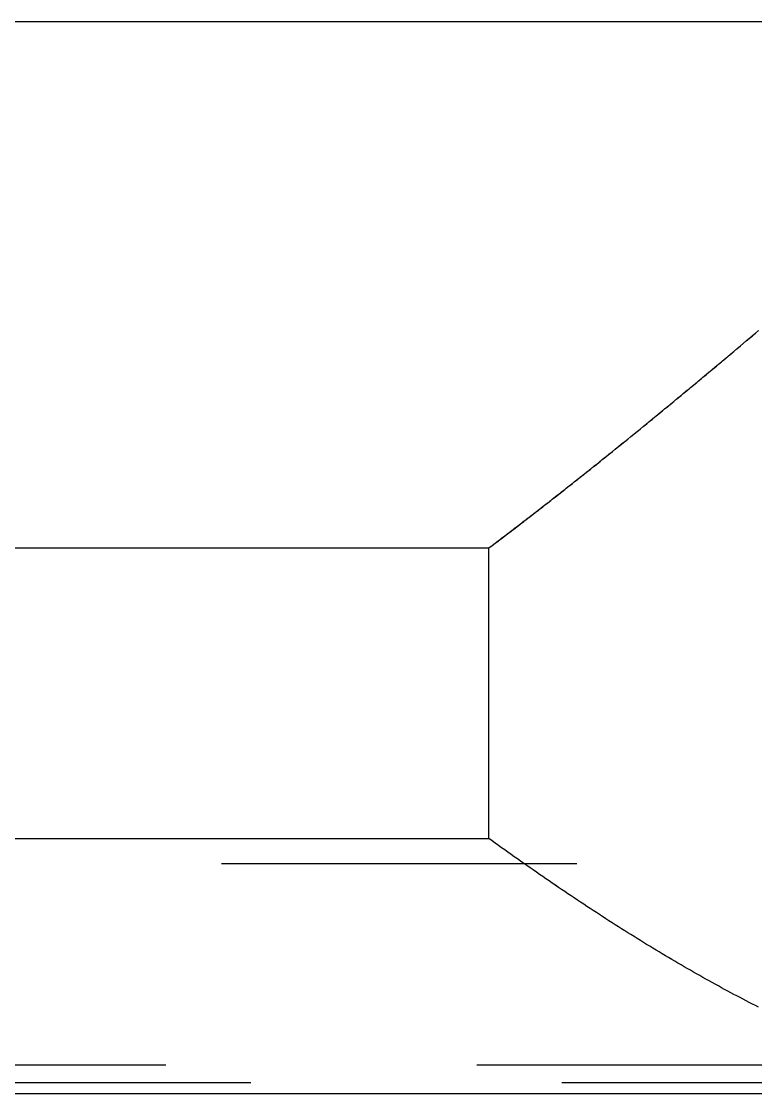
# Model space of a CAD drawing. Extents: x -11 to 23.5, y -3.8 to 3.8.
# Drawn here: x 12.375 to 13.201, y -1.884 to -0.677 of the extents above; entities that cross this region are included whole.
import ezdxf

# ---------------------------------------------------------------- set-up
doc = ezdxf.new("R2010")
doc.units = 0
doc.linetypes.add('PHL_CENTER', pattern=[0.75, 0.4, -0.35])
doc.linetypes.add('PHL_THICK', pattern=[0])
doc.layers.add('PROJECTION', color=7, linetype='CONTINUOUS')

msp = doc.modelspace()

# ---------------------------------------------------------------- linework, layer by layer
at = {"layer": 'PROJECTION', "color": 3, "linetype": 'PHL_CENTER'}
for p, q in [((0.982837, -0.677241), (13.619163, -0.677241)), ((13.201014, -1.028163), (13.204473, -1.02524)), ((13.187152, -1.039856), (13.190621, -1.036933)), ((13.190621, -1.036933), (13.194088, -1.034009)), ((13.194088, -1.034009), (13.197553, -1.031086)), ((13.197553, -1.031086), (13.201014, -1.028163)), ((13.173249, -1.051546), (13.176729, -1.048624)), ((13.176729, -1.048624), (13.180205, -1.045702)), ((13.180205, -1.045702), (13.183681, -1.042779)), ((13.183681, -1.042779), (13.187152, -1.039856)), ((13.159309, -1.063229), (13.162798, -1.06031)), ((13.162798, -1.06031), (13.166284, -1.057389)), ((13.166284, -1.057389), (13.169768, -1.054468)), ((13.169768, -1.054468), (13.173249, -1.051546)), ((13.145333, -1.074901), (13.14883, -1.071985)), ((13.14883, -1.071985), (13.152326, -1.069067)), ((13.152326, -1.069067), (13.155818, -1.066149)), ((13.155818, -1.066149), (13.159309, -1.063229)), ((13.131324, -1.086557), (13.134829, -1.083645)), ((13.134829, -1.083645), (13.138332, -1.080732)), ((13.138332, -1.080732), (13.141833, -1.077817)), ((13.141833, -1.077817), (13.145333, -1.074901)), ((13.113769, -1.101098), (13.117283, -1.098193)), ((13.117283, -1.098193), (13.120796, -1.095286)), ((13.120796, -1.095286), (13.124307, -1.092378)), ((13.124307, -1.092378), (13.127816, -1.089468)), ((13.127816, -1.089468), (13.131324, -1.086557)), ((13.099692, -1.112701), (13.103213, -1.109803)), ((13.103213, -1.109803), (13.106733, -1.106903)), ((13.106733, -1.106903), (13.110251, -1.104001)), ((13.110251, -1.104001), (13.113769, -1.101098)), ((13.08559, -1.124273), (13.089118, -1.121383)), ((13.089118, -1.121383), (13.092645, -1.118491)), ((13.092645, -1.118491), (13.096169, -1.115597)), ((13.096169, -1.115597), (13.099692, -1.112701)), ((13.071465, -1.135809), (13.074999, -1.132929)), ((13.074999, -1.132929), (13.078531, -1.130046)), ((13.078531, -1.130046), (13.082062, -1.127161)), ((13.082062, -1.127161), (13.08559, -1.124273)), ((13.05732, -1.147306), (13.060858, -1.144436)), ((13.060858, -1.144436), (13.064395, -1.141563)), ((13.064395, -1.141563), (13.067931, -1.138688)), ((13.067931, -1.138688), (13.071465, -1.135809)), ((13.043156, -1.158758), (13.046699, -1.155899)), ((13.046699, -1.155899), (13.05024, -1.153038)), ((13.05024, -1.153038), (13.053781, -1.150173)), ((13.053781, -1.150173), (13.05732, -1.147306)), ((13.025428, -1.173003), (13.028975, -1.170161)), ((13.028975, -1.170161), (13.032521, -1.167315)), ((13.032521, -1.167315), (13.036067, -1.164466)), ((13.036067, -1.164466), (13.039612, -1.161613)), ((13.039612, -1.161613), (13.043156, -1.158758)), ((13.01123, -1.184338), (13.01478, -1.18151)), ((13.01478, -1.18151), (13.018331, -1.178678)), ((13.018331, -1.178678), (13.021879, -1.175842)), ((13.021879, -1.175842), (13.025428, -1.173003)), ((12.997022, -1.195613), (13.000574, -1.1928)), ((13.000574, -1.1928), (13.004127, -1.189983)), ((13.004127, -1.189983), (13.007679, -1.187163)), ((13.007679, -1.187163), (13.01123, -1.184338)), ((12.97925, -1.209617), (12.982805, -1.206825)), ((12.982805, -1.206825), (12.98636, -1.204028)), ((12.98636, -1.204028), (12.989914, -1.201227)), ((12.989914, -1.201227), (12.993468, -1.198422)), ((12.993468, -1.198422), (12.997022, -1.195613)), ((12.965025, -1.220741), (12.968582, -1.217967)), ((12.968582, -1.217967), (12.972138, -1.215188)), ((12.972138, -1.215188), (12.975694, -1.212405)), ((12.975694, -1.212405), (12.97925, -1.209617)), ((12.950798, -1.231792), (12.954355, -1.229036)), ((12.954355, -1.229036), (12.957912, -1.226276)), ((12.957912, -1.226276), (12.961469, -1.223511)), ((12.961469, -1.223511), (12.965025, -1.220741)), ((12.933013, -1.245493), (12.93657, -1.242763)), ((12.93657, -1.242763), (12.940127, -1.240028)), ((12.940127, -1.240028), (12.943684, -1.237288)), ((12.943684, -1.237288), (12.947241, -1.234542)), ((12.947241, -1.234542), (12.950798, -1.231792)), ((12.918788, -1.256359), (12.922343, -1.253651)), ((12.922343, -1.253651), (12.9259, -1.250937)), ((12.9259, -1.250937), (12.929457, -1.248218)), ((12.929457, -1.248218), (12.933013, -1.245493)), ((12.901, -1.269826), (12.904566, -1.267137)), ((12.904566, -1.267137), (12.908121, -1.264451)), ((12.908121, -1.264451), (12.911676, -1.261759)), ((12.911676, -1.261759), (12.915232, -1.259062)), ((12.915232, -1.259062), (12.918788, -1.256359)), ((1.701, -1.269826), (12.901, -1.269826)), ((12.901, -1.343135), (12.901, -1.269826)), ((12.901, -1.435063), (12.901, -1.343135)), ((12.901, -1.534864), (12.901, -1.435063)), ((12.901, -1.597096), (12.901, -1.534864)), ((1.701, -1.597096), (12.901, -1.597096)), ((12.904565, -1.599674), (12.901, -1.597096)), ((12.90812, -1.60224), (12.904565, -1.599674)), ((12.911675, -1.604799), (12.90812, -1.60224)), ((12.915232, -1.60735), (12.911675, -1.604799)), ((12.918788, -1.609895), (12.915232, -1.60735)), ((12.922344, -1.612433), (12.918788, -1.609895)), ((12.9259, -1.614964), (12.922344, -1.612433)), ((12.929458, -1.617488), (12.9259, -1.614964)), ((6.6, -1.625), (13.801, -1.625)), ((12.933015, -1.620005), (12.929458, -1.617488)), ((12.936571, -1.622514), (12.933015, -1.620005)), ((12.940128, -1.625017), (12.936571, -1.622514)), ((12.943686, -1.627512), (12.940128, -1.625017)), ((12.947243, -1.629999), (12.943686, -1.627512)), ((12.9508, -1.632479), (12.947243, -1.629999)), ((12.954357, -1.634951), (12.9508, -1.632479)), ((12.957913, -1.637416), (12.954357, -1.634951)), ((12.961471, -1.639873), (12.957913, -1.637416)), ((12.965027, -1.642322), (12.961471, -1.639873)), ((12.968583, -1.644764), (12.965027, -1.642322)), ((12.972139, -1.647197), (12.968583, -1.644764)), ((12.975695, -1.649623), (12.972139, -1.647197)), ((12.97925, -1.65204), (12.975695, -1.649623)), ((12.982805, -1.654449), (12.97925, -1.65204)), ((12.98636, -1.65685), (12.982805, -1.654449)), ((12.989914, -1.659243), (12.98636, -1.65685)), ((12.993467, -1.661628), (12.989914, -1.659243)), ((12.997021, -1.664004), (12.993467, -1.661628)), ((13.000573, -1.666372), (12.997021, -1.664004)), ((13.004125, -1.668731), (13.000573, -1.666372)), ((13.007676, -1.671082), (13.004125, -1.668731)), ((13.011227, -1.673423), (13.007676, -1.671082)), ((13.014776, -1.675757), (13.011227, -1.673423)), ((13.018325, -1.678081), (13.014776, -1.675757)), ((13.021873, -1.680396), (13.018325, -1.678081)), ((13.025421, -1.682703), (13.021873, -1.680396)), ((13.028968, -1.685), (13.025421, -1.682703)), ((13.032513, -1.687289), (13.028968, -1.685)), ((13.036057, -1.689568), (13.032513, -1.687289)), ((13.039601, -1.691838), (13.036057, -1.689568)), ((13.043144, -1.694099), (13.039601, -1.691838)), ((13.046685, -1.69635), (13.043144, -1.694099)), ((13.050226, -1.698592), (13.046685, -1.69635)), ((13.053765, -1.700824), (13.050226, -1.698592)), ((13.057303, -1.703047), (13.053765, -1.700824)), ((13.060841, -1.705261), (13.057303, -1.703047)), ((13.064377, -1.707464), (13.060841, -1.705261)), ((13.067911, -1.709658), (13.064377, -1.707464)), ((13.071444, -1.711842), (13.067911, -1.709658)), ((13.074976, -1.714016), (13.071444, -1.711842)), ((13.078506, -1.71618), (13.074976, -1.714016)), ((13.082035, -1.718334), (13.078506, -1.71618)), ((13.085563, -1.720477), (13.082035, -1.718334)), ((13.089088, -1.722611), (13.085563, -1.720477)), ((13.092613, -1.724735), (13.089088, -1.722611)), ((13.096136, -1.726848), (13.092613, -1.724735)), ((13.099657, -1.72895), (13.096136, -1.726848)), ((13.103176, -1.731042), (13.099657, -1.72895)), ((13.106694, -1.733124), (13.103176, -1.731042)), ((13.11021, -1.735195), (13.106694, -1.733124)), ((13.113725, -1.737255), (13.11021, -1.735195)), ((13.117237, -1.739305), (13.113725, -1.737255)), ((13.120748, -1.741344), (13.117237, -1.739305)), ((13.124256, -1.743372), (13.120748, -1.741344)), ((13.127764, -1.745389), (13.124256, -1.743372)), ((13.131269, -1.747395), (13.127764, -1.745389)), ((13.134774, -1.749391), (13.131269, -1.747395)), ((13.138277, -1.751376), (13.134774, -1.749391)), ((13.141779, -1.75335), (13.138277, -1.751376)), ((13.145278, -1.755313), (13.141779, -1.75335)), ((13.148777, -1.757265), (13.145278, -1.755313)), ((13.152273, -1.759206), (13.148777, -1.757265)), ((13.155768, -1.761136), (13.152273, -1.759206)), ((13.159262, -1.763054), (13.155768, -1.761136)), ((13.162753, -1.764961), (13.159262, -1.763054)), ((13.166244, -1.766856), (13.162753, -1.764961)), ((13.169731, -1.76874), (13.166244, -1.766856)), ((13.173217, -1.770612), (13.169731, -1.76874)), ((13.176701, -1.772472), (13.173217, -1.770612)), ((13.180183, -1.77432), (13.176701, -1.772472)), ((13.183662, -1.776157), (13.180183, -1.77432)), ((13.18714, -1.777981), (13.183662, -1.776157)), ((13.190617, -1.779793), (13.18714, -1.777981)), ((13.19409, -1.781593), (13.190617, -1.779793)), ((13.19756, -1.783381), (13.19409, -1.781593)), ((13.20103, -1.785156), (13.19756, -1.783381)), ((13.204495, -1.786919), (13.20103, -1.785156)), ((0.887148, -1.85165), (13.714852, -1.85165)), ((0.982837, -1.87165), (13.619163, -1.87165)), ((1.070632, -1.88415), (13.531368, -1.88415))]:
    msp.add_line(p, q, dxfattribs=at)
at = {"layer": 'PROJECTION', "color": 7, "linetype": 'PHL_THICK'}
for p, q in [((0.982837, -0.677241), (13.619163, -0.677241)), ((13.187646, -1.039438), (13.191037, -1.03658)), ((13.191037, -1.03658), (13.194426, -1.033723)), ((13.194426, -1.033723), (13.197812, -1.030865)), ((13.197812, -1.030865), (13.201196, -1.028008)), ((13.174056, -1.050866), (13.177457, -1.048009)), ((13.177457, -1.048009), (13.180856, -1.045152)), ((13.180856, -1.045152), (13.184252, -1.042295)), ((13.184252, -1.042295), (13.187646, -1.039438)), ((13.16043, -1.062287), (13.16384, -1.059433)), ((13.16384, -1.059433), (13.167248, -1.056577)), ((13.167248, -1.056577), (13.170653, -1.053722)), ((13.170653, -1.053722), (13.174056, -1.050866)), ((13.14335, -1.076548), (13.14677, -1.073698)), ((13.14677, -1.073698), (13.150188, -1.070846)), ((13.150188, -1.070846), (13.153605, -1.067994)), ((13.153605, -1.067994), (13.157019, -1.065141)), ((13.157019, -1.065141), (13.16043, -1.062287)), ((13.129649, -1.08794), (13.133078, -1.085094)), ((13.133078, -1.085094), (13.136503, -1.082247)), ((13.136503, -1.082247), (13.139928, -1.079398)), ((13.139928, -1.079398), (13.14335, -1.076548)), ((13.115919, -1.099312), (13.119354, -1.096471)), ((13.119354, -1.096471), (13.122787, -1.093629)), ((13.122787, -1.093629), (13.12622, -1.090785)), ((13.12622, -1.090785), (13.129649, -1.08794)), ((13.102162, -1.110659), (13.105604, -1.107824)), ((13.105604, -1.107824), (13.109044, -1.104988)), ((13.109044, -1.104988), (13.112483, -1.102151)), ((13.112483, -1.102151), (13.115919, -1.099312)), ((13.084931, -1.124802), (13.088381, -1.121977)), ((13.088381, -1.121977), (13.091828, -1.11915)), ((13.091828, -1.11915), (13.095275, -1.116322)), ((13.095275, -1.116322), (13.09872, -1.113491)), ((13.09872, -1.113491), (13.102162, -1.110659)), ((13.071121, -1.136078), (13.074576, -1.133262)), ((13.074576, -1.133262), (13.07803, -1.130444)), ((13.07803, -1.130444), (13.081481, -1.127624)), ((13.081481, -1.127624), (13.084931, -1.124802)), ((13.057292, -1.147316), (13.060751, -1.144511)), ((13.060751, -1.144511), (13.064209, -1.141702)), ((13.064209, -1.141702), (13.067666, -1.138891)), ((13.067666, -1.138891), (13.071121, -1.136078)), ((13.03998, -1.161304), (13.043444, -1.158512)), ((13.043444, -1.158512), (13.046907, -1.155717)), ((13.046907, -1.155717), (13.05037, -1.15292)), ((13.05037, -1.15292), (13.053831, -1.150119)), ((13.053831, -1.150119), (13.057292, -1.147316)), ((13.026114, -1.172441), (13.029581, -1.169661)), ((13.029581, -1.169661), (13.033048, -1.166879)), ((13.033048, -1.166879), (13.036514, -1.164093)), ((13.036514, -1.164093), (13.03998, -1.161304)), ((13.012234, -1.183525), (13.015705, -1.180759)), ((13.015705, -1.180759), (13.019175, -1.17799)), ((13.019175, -1.17799), (13.022644, -1.175217)), ((13.022644, -1.175217), (13.026114, -1.172441)), ((12.99487, -1.197302), (12.998344, -1.194554)), ((12.998344, -1.194554), (13.001818, -1.191802)), ((13.001818, -1.191802), (13.00529, -1.189047)), ((13.00529, -1.189047), (13.008762, -1.186288)), ((13.008762, -1.186288), (13.012234, -1.183525)), ((12.980971, -1.208254), (12.984447, -1.205521)), ((12.984447, -1.205521), (12.987922, -1.202785)), ((12.987922, -1.202785), (12.991396, -1.200045)), ((12.991396, -1.200045), (12.99487, -1.197302)), ((12.967066, -1.21914), (12.970543, -1.216424)), ((12.970543, -1.216424), (12.974019, -1.213705)), ((12.974019, -1.213705), (12.977495, -1.210981)), ((12.977495, -1.210981), (12.980971, -1.208254)), ((12.94968, -1.232648), (12.953157, -1.229956)), ((12.953157, -1.229956), (12.956635, -1.227258)), ((12.956635, -1.227258), (12.960113, -1.224557)), ((12.960113, -1.224557), (12.963589, -1.22185)), ((12.963589, -1.22185), (12.967066, -1.21914)), ((12.935772, -1.24337), (12.939249, -1.240697)), ((12.939249, -1.240697), (12.942726, -1.238019)), ((12.942726, -1.238019), (12.946203, -1.235336)), ((12.946203, -1.235336), (12.94968, -1.232648)), ((12.918388, -1.256661), (12.921865, -1.254013)), ((12.921865, -1.254013), (12.925341, -1.25136)), ((12.925341, -1.25136), (12.928818, -1.248702)), ((12.928818, -1.248702), (12.932295, -1.246039)), ((12.932295, -1.246039), (12.935772, -1.24337)), ((12.901, -1.269826), (12.904486, -1.267198)), ((12.904486, -1.267198), (12.907962, -1.264572)), ((12.907962, -1.264572), (12.911437, -1.26194)), ((12.911437, -1.26194), (12.914912, -1.259303)), ((12.914912, -1.259303), (12.918388, -1.256661)), ((1.701, -1.269826), (12.901, -1.269826)), ((12.901, -1.334056), (12.901, -1.269826)), ((12.901, -1.435063), (12.901, -1.334056)), ((12.901, -1.525991), (12.901, -1.435063)), ((12.901, -1.597096), (12.901, -1.525991)), ((1.701, -1.597096), (12.901, -1.597096)), ((12.904564, -1.599675), (12.901, -1.597096)), ((12.908119, -1.60224), (12.904564, -1.599675)), ((12.911674, -1.604797), (12.908119, -1.60224)), ((12.915231, -1.607348), (12.911674, -1.604797)), ((12.918786, -1.609892), (12.915231, -1.607348)), ((12.922342, -1.612429), (12.918786, -1.609892)), ((12.925899, -1.61496), (12.922342, -1.612429)), ((12.929456, -1.617483), (12.925899, -1.61496)), ((12.933012, -1.619999), (12.929456, -1.617483)), ((12.936569, -1.622508), (12.933012, -1.619999)), ((12.940125, -1.625009), (12.936569, -1.622508)), ((12.943683, -1.627504), (12.940125, -1.625009)), ((12.94724, -1.629991), (12.943683, -1.627504)), ((12.950796, -1.63247), (12.94724, -1.629991)), ((12.954353, -1.634942), (12.950796, -1.63247)), ((12.95791, -1.637406), (12.954353, -1.634942)), ((12.961466, -1.639863), (12.95791, -1.637406)), ((12.965022, -1.642312), (12.961466, -1.639863)), ((12.968578, -1.644753), (12.965022, -1.642312)), ((12.972134, -1.647186), (12.968578, -1.644753)), ((12.975689, -1.649612), (12.972134, -1.647186)), ((12.979244, -1.652029), (12.975689, -1.649612)), ((12.9828, -1.654438), (12.979244, -1.652029)), ((12.986353, -1.656839), (12.9828, -1.654438)), ((12.989907, -1.659232), (12.986353, -1.656839)), ((12.993461, -1.661616), (12.989907, -1.659232)), ((12.997013, -1.663992), (12.993461, -1.661616)), ((13.000566, -1.66636), (12.997013, -1.663992)), ((13.004117, -1.668719), (13.000566, -1.66636)), ((13.007668, -1.67107), (13.004117, -1.668719)), ((13.011218, -1.673412), (13.007668, -1.67107)), ((13.014768, -1.675745), (13.011218, -1.673412)), ((13.018316, -1.678069), (13.014768, -1.675745)), ((13.021865, -1.680385), (13.018316, -1.678069)), ((13.025412, -1.682691), (13.021865, -1.680385)), ((13.028958, -1.684989), (13.025412, -1.682691)), ((13.032503, -1.687278), (13.028958, -1.684989)), ((13.036048, -1.689557), (13.032503, -1.687278)), ((13.039592, -1.691827), (13.036048, -1.689557)), ((13.043134, -1.694088), (13.039592, -1.691827)), ((13.046676, -1.696339), (13.043134, -1.694088)), ((13.050216, -1.698582), (13.046676, -1.696339)), ((13.053755, -1.700814), (13.050216, -1.698582)), ((13.057293, -1.703037), (13.053755, -1.700814)), ((13.06083, -1.705251), (13.057293, -1.703037)), ((13.064365, -1.707454), (13.06083, -1.705251)), ((13.0679, -1.709648), (13.064365, -1.707454)), ((13.071432, -1.711833), (13.0679, -1.709648)), ((13.074965, -1.714007), (13.071432, -1.711833)), ((13.078494, -1.716171), (13.074965, -1.714007)), ((13.082024, -1.718325), (13.078494, -1.716171)), ((13.08555, -1.720469), (13.082024, -1.718325)), ((13.089077, -1.722603), (13.08555, -1.720469)), ((13.092601, -1.724726), (13.089077, -1.722603)), ((13.096124, -1.72684), (13.092601, -1.724726)), ((13.099645, -1.728943), (13.096124, -1.72684)), ((13.103165, -1.731035), (13.099645, -1.728943)), ((13.106683, -1.733117), (13.103165, -1.731035)), ((13.110198, -1.735188), (13.106683, -1.733117)), ((13.113713, -1.737248), (13.110198, -1.735188)), ((13.117226, -1.739298), (13.113713, -1.737248)), ((13.120736, -1.741337), (13.117226, -1.739298)), ((13.124245, -1.743365), (13.120736, -1.741337)), ((13.127752, -1.745382), (13.124245, -1.743365)), ((13.131258, -1.747389), (13.127752, -1.745382)), ((13.134763, -1.749385), (13.131258, -1.747389)), ((13.138266, -1.75137), (13.134763, -1.749385)), ((13.141768, -1.753344), (13.138266, -1.75137)), ((13.145267, -1.755307), (13.141768, -1.753344)), ((13.148766, -1.757259), (13.145267, -1.755307)), ((13.152263, -1.7592), (13.148766, -1.757259)), ((13.155758, -1.76113), (13.152263, -1.7592)), ((13.159251, -1.763048), (13.155758, -1.76113)), ((13.162743, -1.764955), (13.159251, -1.763048)), ((13.166233, -1.76685), (13.162743, -1.764955)), ((13.169721, -1.768734), (13.166233, -1.76685)), ((13.173207, -1.770606), (13.169721, -1.768734)), ((13.176691, -1.772467), (13.173207, -1.770606)), ((13.180173, -1.774315), (13.176691, -1.772467)), ((13.183653, -1.776151), (13.180173, -1.774315)), ((13.187131, -1.777976), (13.183653, -1.776151)), ((13.190606, -1.779788), (13.187131, -1.777976)), ((13.194079, -1.781588), (13.190606, -1.779788)), ((13.197551, -1.783376), (13.194079, -1.781588)), ((13.20102, -1.785151), (13.197551, -1.783376)), ((13.204487, -1.786914), (13.20102, -1.785151)), ((1.070632, -1.88415), (13.531368, -1.88415))]:
    msp.add_line(p, q, dxfattribs=at)

doc.saveas('drawing.dxf')
